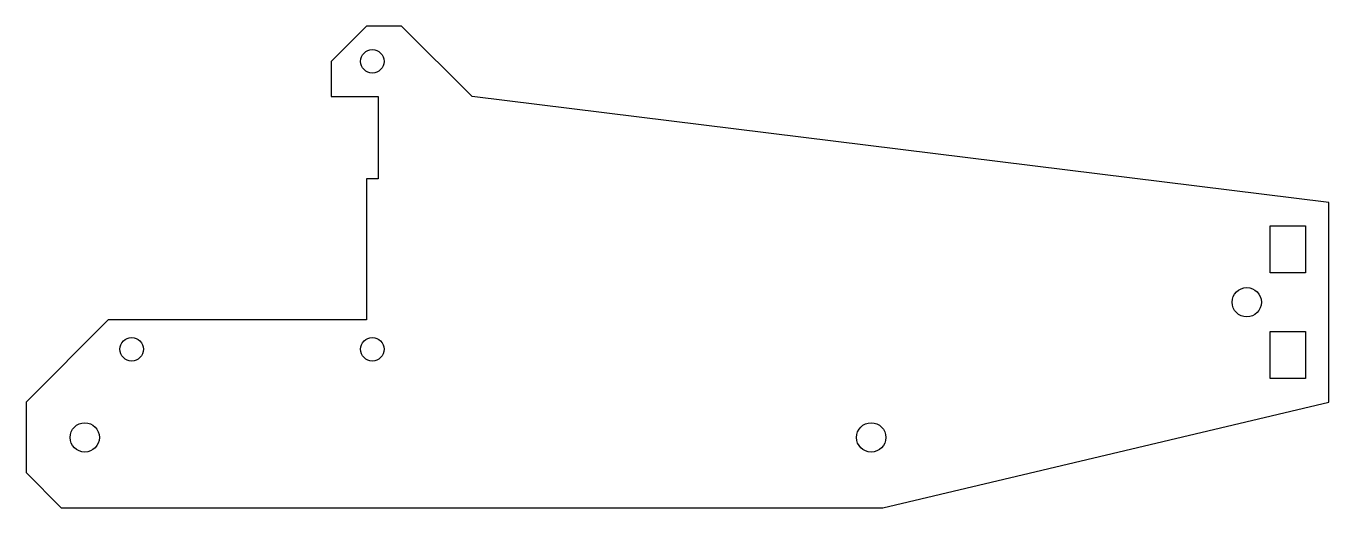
# Model space of a CAD drawing. Header units: millimetres. Extents: x -19 to 92, y -26 to 15.
import ezdxf

# ---------------------------------------------------------------- set-up
doc = ezdxf.new("R2010")
doc.units = ezdxf.units.MM

msp = doc.modelspace()

# ---------------------------------------------------------------- linework, layer by layer
for p, q in [((9.75, 15.25), (6.75, 12.25)), ((12.75, 15.25), (9.75, 15.25)), ((18.75, 9.25), (12.75, 15.25)), ((6.75, 12.25), (6.75, 9.25)), ((6.75, 9.25), (10.75, 9.25)), ((10.75, 9.25), (10.75, 2.25)), ((91.75, 0.25), (18.75, 9.25)), ((9.75, 2.25), (9.75, -9.75)), ((10.75, 2.25), (9.75, 2.25)), ((91.75, -16.75), (91.75, 0.25)), ((86.75, -5.75), (86.75, -1.75)), ((86.75, -1.75), (89.75, -1.75)), ((89.75, -1.75), (89.75, -5.75)), ((89.75, -5.75), (86.75, -5.75)), ((-12.25, -9.75), (-19.25, -16.75)), ((9.75, -9.75), (-12.25, -9.75)), ((86.75, -10.75), (89.75, -10.75)), ((86.75, -14.75), (86.75, -10.75)), ((89.75, -10.75), (89.75, -14.75)), ((89.75, -14.75), (86.75, -14.75)), ((-19.25, -16.75), (-19.25, -22.75)), ((53.75, -25.75), (91.75, -16.75)), ((-19.25, -22.75), (-16.25, -25.75)), ((-16.25, -25.75), (53.75, -25.75))]:
    msp.add_line(p, q)
for centre, radius in [((10.25, 12.25), 1), ((84.75, -8.25), 1.25), ((-10.25, -12.25), 1), ((10.25, -12.25), 1), ((-14.25, -19.75), 1.25), ((52.75, -19.75), 1.25)]:
    msp.add_circle(centre, radius)

doc.saveas('drawing.dxf')
